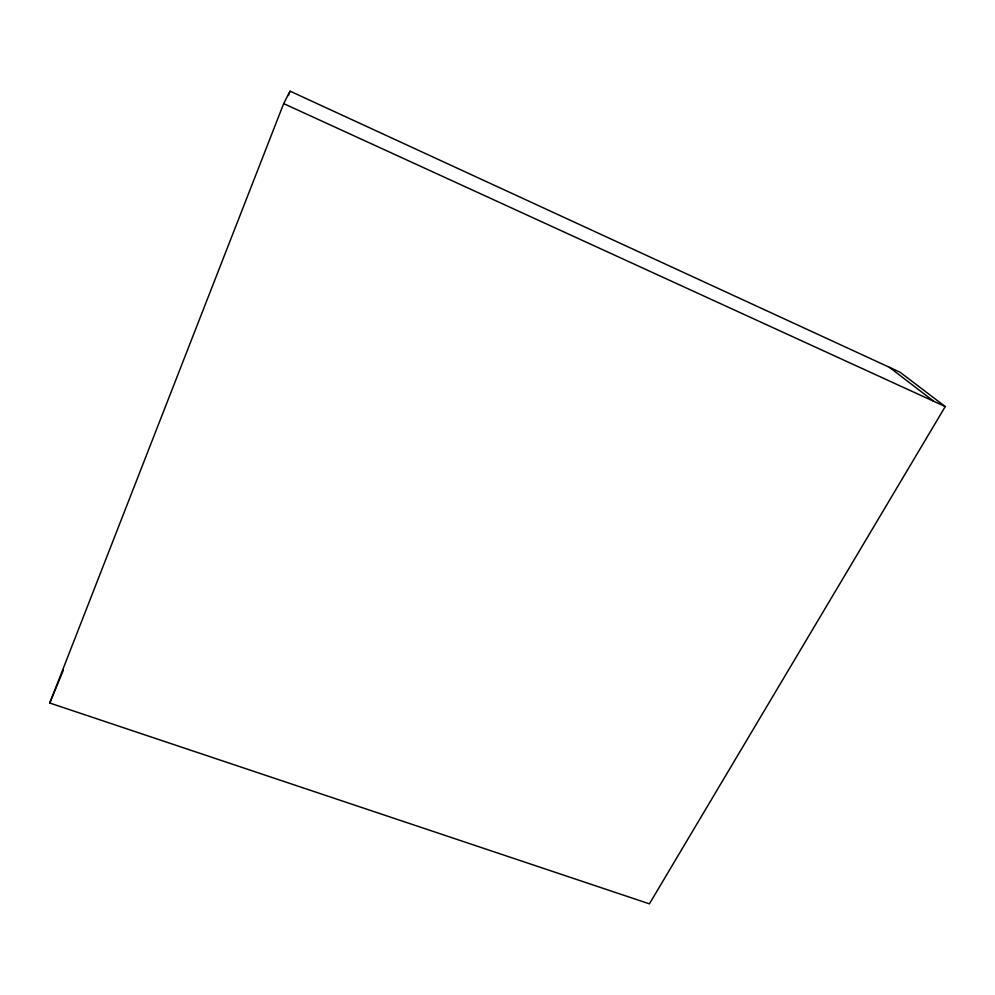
<?xml version="1.0" encoding="UTF-8"?>
<svg xmlns="http://www.w3.org/2000/svg" width="995" height="995" viewBox="0 0 995 995"><rect width="100%" height="100%" fill="white"/><g stroke="black" fill="none" stroke-linecap="round" stroke-linejoin="round"><path stroke-width="1.49" d="M49.75 703.017L283.675 103.604L290.055 91.154L900.027 372.192L945.25 406.569L649.399 903.846L49.75 703.017L63.332 670.207M288.363 95.483L290.055 91.154M283.675 103.604L945.25 406.569M889.381 367.292L933.807 401.321"/></g></svg>
